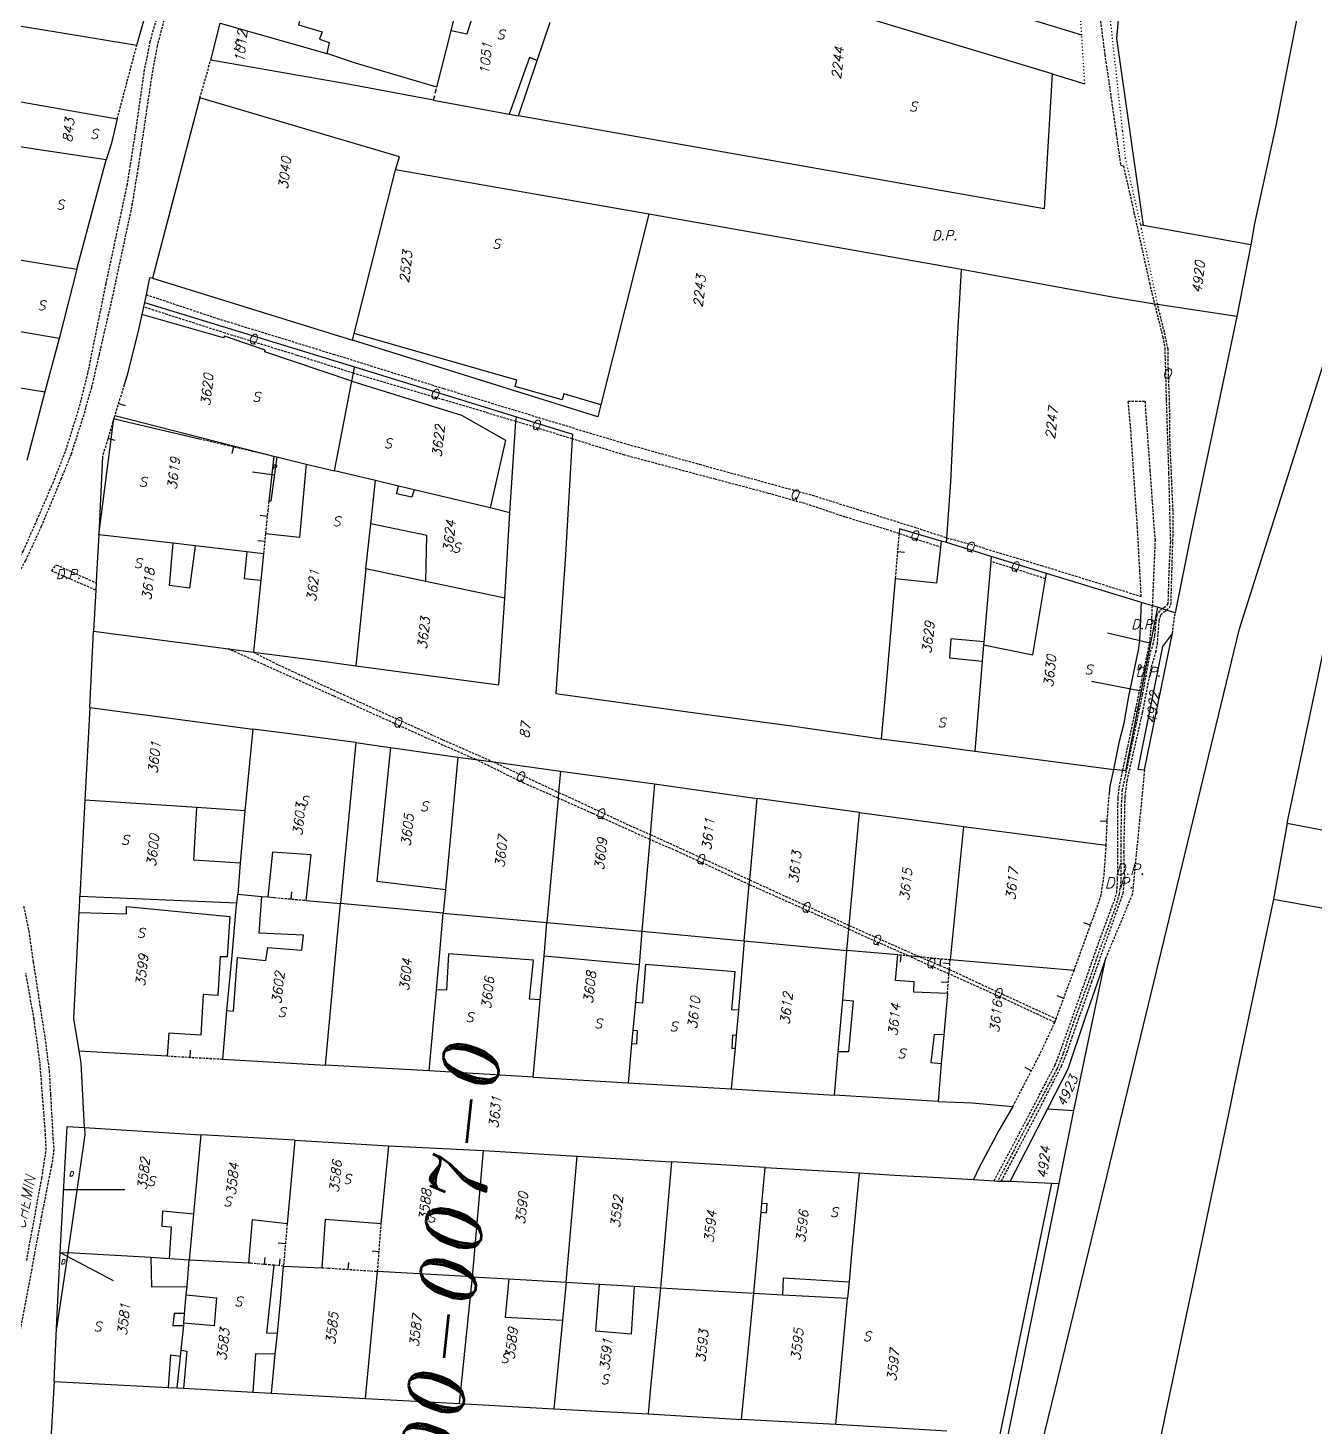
# Model space of a CAD drawing. Extents: x -334462 to -332769, y -29481 to -26664.
# Drawn here: x -333987.7 to -333851.5, y -28216.9 to -28068.9 of the extents above; entities that cross this region are included whole.
import ezdxf
from ezdxf.enums import TextEntityAlignment as Align

# ---------------------------------------------------------------- set-up
doc = ezdxf.new("R2010")
doc.units = 0
doc.header["$MEASUREMENT"] = 0
for name, pattern in [('DASHED', [0.75, 0.5, -0.25]), ('DOT', [0.25, 0, -0.25]), ('HIDDEN', [0.375, 0.25, -0.125])]:
    doc.linetypes.add(name, pattern=pattern)
for name, color, linetype in [('17', 7, 'CONTINUOUS'), ('18', 7, 'CONTINUOUS'), ('DP$DIVIDING$LINE', 7, 'CONTINUOUS'), ('EASEMENT$BOUNDA$', 7, 'CONTINUOUS'), ('ENC$$ST$$A$$TEXT', 7, 'CONTINUOUS'), ('MAP$SHEET$BOUND$', 7, 'CONTINUOUS'), ('PARCEL$BOUNDARY', 7, 'CONTINUOUS'), ('PARCEL$NUMBER', 7, 'CONTINUOUS'), ('STREET$TEXT', 7, 'CONTINUOUS'), ('STRUC$$FOOTPRINT', 7, 'CONTINUOUS')]:
    doc.layers.add(name, color=color, linetype=linetype)
doc.styles.add('ITALICT', font='ITALICT', dxfattribs={"height": 0.2})

msp = doc.modelspace()

# ---------------------------------------------------------------- linework, layer by layer
at = {"layer": '17', "color": 1, "linetype": 'Continuous'}
for p, q in [((-333965.98, -28113.17), (-333966.15, -28113.9)), ((-333959.88, -28161.04), (-333959.81, -28160.29)), ((-333970.55, -28177.79), (-333970.51, -28177.04)), ((-333960.48, -28197.53), (-333961.23, -28197.47)), ((-333962.68, -28199.71), (-333962.62, -28198.97)), ((-333961.09, -28199.84), (-333961.03, -28199.1))]:
    msp.add_line(p, q, dxfattribs=at)
at = {"layer": '17', "color": 2, "linetype": 'Continuous'}
msp.add_line((-333895.69, -28124.26), (-333894.95, -28124.32), dxfattribs=at)
at = {"layer": '17', "color": 5, "linetype": 'Continuous'}
msp.add_line((-333953.83, -28200.23), (-333953.78, -28199.49), dxfattribs=at)
at = {"layer": '18', "color": 3, "linetype": 'Continuous'}
for p, q in [((-333978.15, -28108.61), (-333977.43, -28108.83)), ((-333979.26, -28112.28), (-333978.54, -28112.5))]:
    msp.add_line(p, q, dxfattribs=at)
at = {"layer": '18', "color": 1, "linetype": 'Continuous'}
for p, q in [((-333962.4, -28120.55), (-333963.14, -28120.47)), ((-333962.66, -28123.21), (-333963.4, -28123.14)), ((-333895.33, -28166.98), (-333895.4, -28167.73)), ((-333891.15, -28167.39), (-333891.22, -28168.13)), ((-333890.15, -28167.89), (-333890.9, -28167.83)), ((-333890.33, -28169.88), (-333891.07, -28169.82)), ((-333950.56, -28198.38), (-333951.31, -28198.32))]:
    msp.add_line(p, q, dxfattribs=at)
at = {"layer": '18', "color": 2, "linetype": 'Continuous'}
for p, q in [((-333873.5, -28152.84), (-333874.25, -28152.8)), ((-333875.28, -28163.82), (-333875.99, -28163.57)), ((-333878.11, -28171.56), (-333878.81, -28171.3)), ((-333881.53, -28179.23), (-333882.2, -28178.88))]:
    msp.add_line(p, q, dxfattribs=at)
at = {"layer": 'DP$DIVIDING$LINE', "color": 30, "linetype": 'HIDDEN'}
for p, q in [((-333978.27, -28078.47), (-333976.2, -28070.67)), ((-333969.54, -28076.26), (-333968.38, -28072.26)), ((-333866.61, -28132.92), (-333866.31, -28130.76))]:
    msp.add_line(p, q, dxfattribs=at)
at = {"layer": 'DP$DIVIDING$LINE', "color": 2, "linetype": 'HIDDEN'}
for points in [[(-333948.4, -27976.37), (-333950.98, -27985.17), (-333953.35, -27994.44), (-333956.15, -28005.3), (-333959.31, -28016.59), (-333962.26, -28026.96), (-333964.67, -28035.01), (-333967.18, -28042.51), (-333969.17, -28049.78), (-333971.83, -28059.69), (-333974.81, -28070.3), (-333975.41, -28073.28), (-333976.28, -28079.36), (-333977.24, -28085.43), (-333979.49, -28095.94), (-333981.41, -28105.38), (-333982.33, -28109.07), (-333983.79, -28113.72), (-333985.07, -28116.95), (-333986.77, -28120.89), (-333988.22, -28124.19), (-333989, -28125.27)], [(-333877.56, -28024.79), (-333875.63, -28026.26), (-333876.09, -28027.14), (-333876.47, -28027.98), (-333876.56, -28029.45), (-333876.75, -28036.92), (-333876.73, -28042.77), (-333876.55, -28050.96), (-333876.51, -28052.66), (-333876.35, -28054.13), (-333876.12, -28055.46), (-333875.8, -28056.96), (-333875.33, -28060.23), (-333874.64, -28064.78), (-333873.76, -28071.68), (-333873.11, -28076.14), (-333872.54, -28080.09), (-333872.09, -28083.39), (-333871.79, -28083.46), (-333870.67, -28088.39), (-333869.03, -28095.85), (-333868.49, -28098.08)], [(-333989.01, -28127.07), (-333987.95, -28125.19), (-333986.29, -28121.6), (-333984.2, -28116.6), (-333983.13, -28113.94), (-333981.86, -28109.99), (-333980.97, -28106.91), (-333980.17, -28103.43), (-333978.82, -28097.57), (-333976.69, -28087.66), (-333975.81, -28082.2), (-333975.1, -28077.3), (-333974.6, -28073.96), (-333974.03, -28070.8), (-333973.08, -28067.14)], [(-333980.55, -28128.34), (-333985.19, -28126.35), (-333984.73, -28125.67), (-333980.51, -28127.59)], [(-333871.86, -28147.45), (-333870.7, -28141.98), (-333869.01, -28133.95), (-333868.79, -28131.74), (-333868.72, -28130.01)], [(-333867.65, -28130.34), (-333867.95, -28130.55), (-333868.27, -28131), (-333868.51, -28133.15), (-333868.64, -28133.98), (-333869, -28135.09), (-333869.79, -28139.39), (-333871.56, -28147.83), (-333871.93, -28149.46), (-333872.02, -28151.04), (-333872.07, -28155.34), (-333872.05, -28159.16), (-333872.25, -28160.52), (-333872.67, -28162.01), (-333874.55, -28167.08), (-333875.32, -28169.36), (-333877.15, -28174.31), (-333878.17, -28177.43), (-333878.85, -28179.06), (-333881.95, -28184.87), (-333885.07, -28190.88)], [(-333884.71, -28190.9), (-333880.82, -28183.54), (-333878.34, -28178.7), (-333877.73, -28177.21), (-333877.21, -28175.65), (-333875.13, -28169.79), (-333871.82, -28160.44), (-333871.64, -28158.91), (-333871.73, -28156.12), (-333871.61, -28150.22), (-333871.39, -28148.52), (-333869.76, -28141.31), (-333868.82, -28136.47), (-333868.35, -28134.91), (-333868.19, -28134.05), (-333868, -28131.56), (-333867.84, -28130.97), (-333867.48, -28130.65), (-333867.24, -28130.47)], [(-333885.47, -28190.85), (-333882.78, -28185.79), (-333879, -28178.58), (-333878.35, -28176.84), (-333876.45, -28171.5), (-333874.21, -28165.1), (-333872.74, -28161.18), (-333872.49, -28160.32), (-333872.4, -28158.9), (-333872.36, -28150.35), (-333872.23, -28149.22), (-333871.86, -28147.45)], [(-333988.18, -28161.8), (-333987.64, -28164.42), (-333987.32, -28166.68), (-333987.17, -28167.69), (-333986.45, -28172.4), (-333985.93, -28175.74), (-333985.48, -28179.23), (-333985.34, -28181.71), (-333985.08, -28186.36), (-333984.97, -28187.53), (-333985.24, -28189.28), (-333986.3, -28194.6), (-333987.32, -28200.13), (-333988.77, -28207.79)], [(-333987.86, -28199.28), (-333986.26, -28190.57), (-333985.79, -28187.58), (-333985.89, -28185.6), (-333986.28, -28180.62), (-333986.44, -28178.42), (-333987.08, -28173.75), (-333987.94, -28168.88)]]:
    msp.add_lwpolyline(points, dxfattribs=at)
at = {"layer": 'DP$DIVIDING$LINE', "color": 30, "linetype": 'HIDDEN'}
msp.add_lwpolyline([(-333869.56, -28147.38), (-333870.85, -28160.55), (-333873.65, -28167.27)], dxfattribs=at)
at = {"layer": 'EASEMENT$BOUNDA$', "color": 3, "linetype": 'HIDDEN'}
for p, q in [((-333930.12, -28112.35), (-333936.08, -28110.5)), ((-333895.53, -28122.35), (-333891.15, -28123.79)), ((-333880.02, -28127.15), (-333885.81, -28125.31)), ((-333938.47, -28146.53), (-333931.56, -28149.75)), ((-333921.87, -28154.21), (-333911.33, -28159.02)), ((-333900.84, -28164.23), (-333911.38, -28159.52)), ((-333911.33, -28159.02), (-333900.81, -28163.84)), ((-333900.81, -28163.84), (-333893.28, -28167.18)), ((-333893.28, -28167.18), (-333890.21, -28168.49))]:
    msp.add_line(p, q, dxfattribs=at)
for points in [[(-333975.23, -28097.08), (-333967.7, -28099.6), (-333955.43, -28103.37), (-333943.73, -28107.02), (-333936.22, -28109.31), (-333925.03, -28112.7), (-333916.66, -28115.04), (-333904.72, -28118.31), (-333893.68, -28121.76), (-333890.49, -28122.81)], [(-333953.27, -28105.4), (-333959.25, -28103.51), (-333966.86, -28101.15), (-333975.5, -28098.38)], [(-333868.49, -28098.08), (-333867.63, -28101.56), (-333867.41, -28102.73), (-333867.26, -28108.23), (-333867.01, -28115.98), (-333866.82, -28123.24), (-333866.98, -28126.23), (-333867.08, -28129.78), (-333867.43, -28130.19), (-333867.65, -28130.34)], [(-333867.24, -28130.47), (-333866.91, -28130.2), (-333866.76, -28129.91), (-333866.54, -28122.65), (-333866.54, -28119.91), (-333866.86, -28112.49), (-333866.9, -28108.67), (-333867.07, -28103.81), (-333867.07, -28102.85), (-333867.45, -28101.06), (-333868.19, -28098.13)], [(-333936.08, -28110.5), (-333943.74, -28108.22), (-333953.27, -28105.4)], [(-333890.49, -28122.81), (-333887.45, -28123.64), (-333880.5, -28125.74), (-333869.9, -28129.02), (-333870.3, -28121.78), (-333871.04, -28110.89), (-333871.3, -28108.35), (-333869.52, -28108.37), (-333868.98, -28115.72), (-333868.59, -28121.33), (-333868.44, -28123), (-333868.66, -28128.32), (-333868.72, -28130.01)], [(-333895.53, -28122.35), (-333901.23, -28120.62), (-333905.15, -28119.3), (-333909.35, -28118.11), (-333914.98, -28116.62), (-333924.56, -28114.07), (-333930.12, -28112.35)], [(-333940.32, -28146.28), (-333945.53, -28144), (-333955.37, -28139.56), (-333966.49, -28134.58)], [(-333963.87, -28134.92), (-333961.23, -28136.26), (-333954.37, -28139.4), (-333943.84, -28144.18), (-333938.47, -28146.53)], [(-333931.62, -28150.36), (-333935.16, -28148.82), (-333940.32, -28146.28)], [(-333921.91, -28154.75), (-333927.97, -28151.99), (-333931.62, -28150.36)], [(-333931.56, -28149.75), (-333924.05, -28153.25), (-333921.87, -28154.21)], [(-333911.38, -28159.52), (-333919.01, -28155.99), (-333921.91, -28154.75)], [(-333894.52, -28167.06), (-333898.94, -28165.11), (-333900.84, -28164.23)], [(-333890.25, -28168.96), (-333892.66, -28167.92), (-333894.52, -28167.06)], [(-333890.21, -28168.49), (-333884.53, -28171.13), (-333878.91, -28173.71)], [(-333879.06, -28174.1), (-333884.37, -28171.61), (-333890.25, -28168.96)]]:
    msp.add_lwpolyline(points, dxfattribs=at)
at = {"layer": 'ENC$$ST$$A$$TEXT', "color": 1, "linetype": 'Continuous'}
for p, q in [((-333961.66, -28116.19), (-333963.96, -28115.88)), ((-333869.01, -28133.95), (-333873.48, -28132.92)), ((-333869.91, -28139.04), (-333875.18, -28138.01)), ((-333983.93, -28191.78), (-333977.48, -28191.78)), ((-333984.3, -28198.43), (-333978.71, -28201.4))]:
    msp.add_line(p, q, dxfattribs=at)
at = {"layer": 'MAP$SHEET$BOUND$', "color": 6, "linetype": 'Continuous'}
msp.add_lwpolyline([(-333887.8, -28238.18), (-333883.42, -28231.02), (-333879.01, -28212.99), (-333859.5, -28132.45), (-333841.33, -28075.16)], dxfattribs=at)
at = {"layer": 'PARCEL$BOUNDARY', "color": 7, "linetype": 'Continuous'}
for p, q in [((-333976.2, -28070.67), (-333972.91, -28059.04)), ((-333879.34, -28073.71), (-333929.29, -28058.66)), ((-333876.2, -28069.61), (-333889.98, -28065.4)), ((-333942.94, -28069.18), (-333942.47, -28067.29)), ((-333968.38, -28072.26), (-333967.4, -28068.37)), ((-333967.4, -28068.37), (-333956.11, -28071.58)), ((-333944.46, -28075.13), (-333942.94, -28069.18)), ((-333933.84, -28072.32), (-333932.46, -28068.25)), ((-333935.81, -28078.15), (-333933.84, -28072.32)), ((-333879.34, -28073.71), (-333875.88, -28074.77)), ((-333944.8, -28076.49), (-333936.79, -28077.97)), ((-333936.79, -28077.97), (-333935.81, -28078.15)), ((-333982.54, -28094.39), (-333979.45, -28082.83)), ((-333953.2, -28101.19), (-333948.84, -28083.89)), ((-333922, -28088.56), (-333948.84, -28083.89)), ((-333922, -28088.56), (-333927.08, -28108.74)), ((-333888.94, -28094.44), (-333922, -28088.56)), ((-333869.65, -28089.75), (-333870, -28089.68)), ((-333858.29, -28091.81), (-333869.65, -28089.75)), ((-333858.29, -28091.81), (-333859.77, -28099.41)), ((-333982.54, -28094.39), (-333984.43, -28101.73)), ((-333974.54, -28095.34), (-333953.38, -28101.9)), ((-333975.23, -28097.08), (-333975.4, -28097.91)), ((-333975.5, -28098.38), (-333975.68, -28099.18)), ((-333975.4, -28097.91), (-333975.5, -28098.38)), ((-333975.4, -28097.91), (-333953.16, -28104.72)), ((-333868.19, -28098.13), (-333868.49, -28098.08)), ((-333859.77, -28099.41), (-333868.19, -28098.13)), ((-333984.43, -28101.73), (-333988.92, -28100.95)), ((-333953.38, -28101.9), (-333953.2, -28101.19)), ((-333953.27, -28105.4), (-333953.16, -28104.72)), ((-333953.16, -28104.72), (-333936.02, -28110.03)), ((-333955.27, -28115.73), (-333953.44, -28106.23)), ((-333953.44, -28106.23), (-333953.27, -28105.4)), ((-333990.72, -28106.59), (-333985.95, -28107.38)), ((-333985.95, -28107.38), (-333987.83, -28114.65)), ((-333978.53, -28109.87), (-333978.63, -28110.2)), ((-333936.74, -28120.17), (-333936.08, -28110.5)), ((-333936.08, -28110.5), (-333936.02, -28110.03)), ((-333979.84, -28114.2), (-333980.23, -28122.5)), ((-333961.71, -28114.17), (-333962.23, -28118.94)), ((-333961.71, -28114.17), (-333961.4, -28114.25)), ((-333961.4, -28114.25), (-333958.27, -28115.01)), ((-333958.27, -28115.01), (-333955.27, -28115.73)), ((-333950.96, -28116.76), (-333955.27, -28115.73)), ((-333951.45, -28121.34), (-333950.96, -28116.76)), ((-333948.5, -28117.34), (-333950.96, -28116.76)), ((-333946.85, -28117.74), (-333948.5, -28117.34)), ((-333938.8, -28119.66), (-333946.85, -28117.74)), ((-333936.74, -28120.17), (-333938.8, -28119.66)), ((-333937.27, -28129.21), (-333936.74, -28120.17)), ((-333972.34, -28123.4), (-333980.23, -28122.5)), ((-333951.95, -28126.11), (-333951.45, -28121.34)), ((-333970.03, -28123.67), (-333972.34, -28123.4)), ((-333964.57, -28124.29), (-333970.03, -28123.67)), ((-333890.53, -28123.32), (-333891.08, -28123.16)), ((-333890.53, -28123.32), (-333890.49, -28122.81)), ((-333885.77, -28124.79), (-333890.53, -28123.32)), ((-333962.78, -28124.5), (-333964.57, -28124.29)), ((-333962.78, -28124.5), (-333963.08, -28127.29)), ((-333885.77, -28124.79), (-333885.81, -28125.31)), ((-333879.93, -28126.59), (-333885.77, -28124.79)), ((-333951.95, -28126.11), (-333953.01, -28136.38)), ((-333945.63, -28127.44), (-333951.95, -28126.11)), ((-333869.87, -28129.65), (-333879.93, -28126.59)), ((-333980.55, -28128.34), (-333980.79, -28132.69)), ((-333980.51, -28127.59), (-333980.55, -28128.34)), ((-333963.08, -28127.29), (-333963.87, -28134.92)), ((-333937.27, -28129.21), (-333945.63, -28127.44)), ((-333868.72, -28130.01), (-333869.87, -28129.65)), ((-333868.19, -28130.17), (-333868.72, -28130.01)), ((-333867.65, -28130.34), (-333868.19, -28130.17)), ((-333867.24, -28130.47), (-333867.65, -28130.34)), ((-333866.31, -28130.76), (-333867.24, -28130.47)), ((-333981.18, -28140.79), (-333980.79, -28132.69)), ((-333980.79, -28132.69), (-333966.49, -28134.58)), ((-333869.56, -28147.38), (-333866.61, -28132.92)), ((-333966.49, -28134.58), (-333963.87, -28134.92)), ((-333886.58, -28134.14), (-333886.73, -28135.87)), ((-333886.55, -28133.81), (-333886.58, -28134.14)), ((-333886.73, -28135.87), (-333887.53, -28145.38)), ((-333981.18, -28140.79), (-333981.71, -28150.57)), ((-333981.18, -28140.79), (-333963.92, -28143.05)), ((-333963.92, -28143.05), (-333964.76, -28151.69)), ((-333949.36, -28144.99), (-333942.22, -28146.02)), ((-333942.22, -28146.02), (-333943.54, -28160.04)), ((-333942.22, -28146.02), (-333940.32, -28146.28)), ((-333940.32, -28146.28), (-333938.47, -28146.53)), ((-333887.53, -28145.38), (-333872.81, -28147.35)), ((-333938.47, -28146.53), (-333931.36, -28147.51)), ((-333931.36, -28147.51), (-333931.56, -28149.75)), ((-333931.36, -28147.51), (-333921.4, -28148.85)), ((-333921.4, -28148.85), (-333921.87, -28154.21)), ((-333921.4, -28148.85), (-333910.56, -28150.4)), ((-333981.71, -28150.57), (-333982.22, -28160.74)), ((-333969.85, -28151.35), (-333981.71, -28150.57)), ((-333931.62, -28150.36), (-333932.8, -28163.54)), ((-333931.56, -28149.75), (-333931.62, -28150.36)), ((-333911.33, -28159.02), (-333910.56, -28150.4)), ((-333899.72, -28151.88), (-333910.56, -28150.4)), ((-333964.76, -28151.69), (-333969.85, -28151.35)), ((-333964.76, -28151.69), (-333965.26, -28157.23)), ((-333900.81, -28163.84), (-333899.72, -28151.88)), ((-333899.72, -28151.88), (-333888.73, -28153.35)), ((-333888.73, -28153.35), (-333890.12, -28167.49)), ((-333888.73, -28153.35), (-333873.61, -28155.34)), ((-333854.47, -28153), (-333855.91, -28161.05)), ((-333921.91, -28154.75), (-333922.76, -28164.45)), ((-333921.87, -28154.21), (-333921.91, -28154.75)), ((-333965.26, -28157.23), (-333965.51, -28160.53)), ((-333911.91, -28165.47), (-333911.38, -28159.52)), ((-333911.38, -28159.52), (-333911.33, -28159.02)), ((-333982.22, -28160.74), (-333965.63, -28161.44)), ((-333965.63, -28161.44), (-333965.51, -28160.53)), ((-333965.51, -28160.53), (-333962.99, -28160.76)), ((-333962.99, -28160.76), (-333962.35, -28160.82)), ((-333962.35, -28160.82), (-333961.67, -28160.88)), ((-333958.27, -28161.18), (-333954.66, -28161.51)), ((-333943.54, -28160.04), (-333943.78, -28162.52)), ((-333855.91, -28161.05), (-333839.17, -28164.08)), ((-333943.78, -28162.52), (-333954.66, -28161.51)), ((-333943.78, -28162.52), (-333932.8, -28163.54)), ((-333933.1, -28167.09), (-333932.8, -28163.54)), ((-333932.8, -28163.54), (-333922.76, -28164.45)), ((-333900.84, -28164.23), (-333900.81, -28163.84)), ((-333922.76, -28164.45), (-333923.05, -28168.02)), ((-333922.76, -28164.45), (-333911.91, -28165.47)), ((-333911.91, -28165.47), (-333912.52, -28172.81)), ((-333911.91, -28165.47), (-333901.05, -28166.49)), ((-333901.05, -28166.49), (-333900.84, -28164.23)), ((-333933.51, -28171.71), (-333933.1, -28167.09)), ((-333901.5, -28171.71), (-333901.05, -28166.49)), ((-333895.67, -28166.95), (-333901.05, -28166.49)), ((-333893.28, -28167.18), (-333894.52, -28167.06)), ((-333877.01, -28168.59), (-333890.12, -28167.49)), ((-333877.02, -28183.43), (-333873.65, -28167.27)), ((-333945.27, -28179.21), (-333944.5, -28170.64)), ((-333890.42, -28171.03), (-333890.8, -28175.42)), ((-333923.44, -28171.99), (-333923.71, -28174.9)), ((-333912.52, -28172.81), (-333912.77, -28175.47)), ((-333901.98, -28177.21), (-333901.5, -28171.71)), ((-333923.71, -28174.9), (-333923.84, -28176.37)), ((-333912.77, -28175.47), (-333912.89, -28176.79)), ((-333890.8, -28175.42), (-333891.06, -28178.44)), ((-333982.32, -28177.12), (-333972.99, -28177.65)), ((-333923.84, -28176.37), (-333924.22, -28180.5)), ((-333912.89, -28176.79), (-333913.3, -28181.14)), ((-333902.38, -28181.81), (-333901.98, -28177.21)), ((-333967.1, -28177.98), (-333956.23, -28178.61)), ((-333945.27, -28179.21), (-333956.23, -28178.61)), ((-333891.06, -28178.44), (-333891.41, -28182.46)), ((-333934.24, -28179.88), (-333945.27, -28179.21)), ((-333934.24, -28179.88), (-333924.22, -28180.5)), ((-333924.22, -28180.5), (-333913.3, -28181.14)), ((-333913.3, -28181.14), (-333902.38, -28181.81)), ((-333891.41, -28182.46), (-333902.38, -28181.81)), ((-333879.84, -28183.23), (-333883.79, -28190.9)), ((-333879.84, -28183.23), (-333877.02, -28183.43)), ((-333878.59, -28191.15), (-333877.02, -28183.43)), ((-333981.75, -28185.23), (-333969.44, -28185.98)), ((-333969.44, -28185.98), (-333970.21, -28194.34)), ((-333959.48, -28186.57), (-333969.44, -28185.98)), ((-333959.48, -28186.57), (-333960.29, -28195.41)), ((-333959.48, -28186.57), (-333949.52, -28187.14)), ((-333950.33, -28195.4), (-333949.52, -28187.14)), ((-333949.52, -28187.14), (-333939.53, -28187.65)), ((-333940.69, -28201.03), (-333939.53, -28187.65)), ((-333939.53, -28187.65), (-333929.59, -28188.25)), ((-333930.76, -28201.57), (-333929.59, -28188.25)), ((-333929.59, -28188.25), (-333919.62, -28188.85)), ((-333919.62, -28188.85), (-333920.78, -28202.18)), ((-333909.7, -28189.44), (-333919.62, -28188.85)), ((-333910.04, -28193.27), (-333909.7, -28189.44)), ((-333909.7, -28189.44), (-333899.76, -28190.01)), ((-333887.67, -28190.72), (-333885.47, -28190.85)), ((-333885.47, -28190.85), (-333885.07, -28190.88)), ((-333885.07, -28190.88), (-333884.71, -28190.9)), ((-333884.71, -28190.9), (-333883.79, -28190.9)), ((-333883.97, -28217.76), (-333878.59, -28191.15)), ((-333883.79, -28190.9), (-333879.41, -28191.1)), ((-333879.41, -28191.1), (-333878.59, -28191.15)), ((-333910.12, -28194.19), (-333910.04, -28193.27)), ((-333970.21, -28194.34), (-333970.66, -28199.26)), ((-333910.9, -28202.76), (-333910.12, -28194.19)), ((-333983.52, -28198.49), (-333984.69, -28206.44)), ((-333974.71, -28198.99), (-333983.52, -28198.49)), ((-333972.75, -28199.11), (-333974.71, -28198.99)), ((-333970.66, -28199.26), (-333972.75, -28199.11)), ((-333970.89, -28202.03), (-333970.66, -28199.26)), ((-333964.39, -28199.58), (-333970.66, -28199.26)), ((-333960.69, -28199.88), (-333956.62, -28200.06)), ((-333952.01, -28213.91), (-333950.72, -28200.44)), ((-333940.69, -28201.03), (-333950.72, -28200.44)), ((-333942.06, -28214.44), (-333940.69, -28201.03)), ((-333940.69, -28201.03), (-333936.83, -28201.23)), ((-333970.97, -28202.92), (-333970.89, -28202.03)), ((-333936.83, -28201.23), (-333930.76, -28201.57)), ((-333930.76, -28201.57), (-333931.16, -28205.6)), ((-333930.76, -28201.57), (-333927.24, -28201.78)), ((-333927.24, -28201.78), (-333923.57, -28202.01)), ((-333923.57, -28202.01), (-333920.78, -28202.18)), ((-333920.78, -28202.18), (-333910.9, -28202.76)), ((-333900.82, -28201.55), (-333900.98, -28203.27)), ((-333971.14, -28204.9), (-333970.97, -28202.92)), ((-333912.21, -28216.12), (-333910.9, -28202.76)), ((-333910.9, -28202.76), (-333907.85, -28202.91)), ((-333907.85, -28202.91), (-333900.98, -28203.27)), ((-333902.22, -28216.65), (-333900.98, -28203.27)), ((-333971.22, -28205.92), (-333971.14, -28204.9)), ((-333931.16, -28205.6), (-333932.08, -28214.98)), ((-333984.96, -28212.08), (-333984.69, -28206.44)), ((-333971.52, -28208.79), (-333971.24, -28206.16)), ((-333961.55, -28209.22), (-333961.33, -28207)), ((-333971.92, -28212.77), (-333971.58, -28209.44)), ((-333971.58, -28209.44), (-333971.52, -28208.79)), ((-333961.96, -28213.33), (-333961.55, -28209.22)), ((-333984.96, -28212.08), (-333985.42, -28219.99)), ((-333984.96, -28212.08), (-333972.88, -28212.72)), ((-333972.88, -28212.72), (-333971.92, -28212.77)), ((-333971.92, -28212.77), (-333971.26, -28212.81)), ((-333971.26, -28212.81), (-333963.94, -28213.22)), ((-333963.94, -28213.22), (-333961.96, -28213.33)), ((-333961.96, -28213.33), (-333952.01, -28213.91)), ((-333952.01, -28213.91), (-333942.06, -28214.44)), ((-333942.06, -28214.44), (-333932.08, -28214.98)), ((-333932.08, -28214.98), (-333922.09, -28215.53)), ((-333922.09, -28215.53), (-333912.21, -28216.12)), ((-333902.22, -28216.65), (-333912.21, -28216.12)), ((-333890.48, -28217.36), (-333902.22, -28216.65))]:
    msp.add_line(p, q, dxfattribs=at)
at = {"layer": 'PARCEL$BOUNDARY', "color": 2, "linetype": 'DOT'}
msp.add_line((-333875.88, -28074.77), (-333876.2, -28069.61), dxfattribs=at)
at = {"layer": 'PARCEL$BOUNDARY', "color": 7, "linetype": 'DASHED'}
msp.add_line((-333944.8, -28076.49), (-333944.46, -28075.13), dxfattribs=at)
at = {"layer": 'PARCEL$BOUNDARY', "color": 2, "linetype": 'HIDDEN'}
for p, q in [((-333977.55, -28106.63), (-333978.53, -28109.87)), ((-333978.63, -28110.2), (-333979.84, -28114.2)), ((-333969.57, -28112.33), (-333961.71, -28114.17)), ((-333962.58, -28122.38), (-333962.78, -28124.5)), ((-333895.53, -28122.35), (-333895.95, -28127.15)), ((-333961.67, -28160.88), (-333958.27, -28161.18)), ((-333894.52, -28167.06), (-333895.67, -28166.95)), ((-333890.12, -28167.49), (-333893.28, -28167.18)), ((-333890.21, -28168.49), (-333890.12, -28167.49)), ((-333878.91, -28173.71), (-333877.01, -28168.59)), ((-333890.42, -28171.03), (-333890.25, -28168.96)), ((-333972.99, -28177.65), (-333967.1, -28177.98)), ((-333960.29, -28195.41), (-333960.69, -28199.88)), ((-333960.69, -28199.88), (-333961.68, -28199.79))]:
    msp.add_line(p, q, dxfattribs=at)
at = {"layer": 'PARCEL$BOUNDARY', "color": 2, "linetype": 'DOT'}
for points in [[(-333876.2, -28069.61), (-333877.07, -28057.15), (-333877.28, -28053.58), (-333877.3, -28051.31)], [(-333874.64, -28050.69), (-333874.25, -28056.96), (-333873.14, -28068.51), (-333871.9, -28079.8), (-333871.61, -28082.62), (-333870, -28089.68)], [(-333870, -28089.68), (-333869.91, -28090.09), (-333868.19, -28098.13)]]:
    msp.add_lwpolyline(points, dxfattribs=at)
at = {"layer": 'PARCEL$BOUNDARY', "color": 7, "linetype": 'Continuous'}
for points in [[(-333850.72, -28053.91), (-333853.27, -28066.96), (-333855.66, -28079.23), (-333857.9, -28089.56), (-333858.29, -28091.81)], [(-333993.9, -28067.79), (-333984.53, -28069.31), (-333976.2, -28070.67)], [(-333944.8, -28076.49), (-333953.84, -28074.81), (-333968.38, -28072.26)], [(-333944.46, -28075.13), (-333953.05, -28072.58), (-333956.11, -28071.58)], [(-333879.34, -28073.71), (-333880.16, -28087.99), (-333935.81, -28078.15)], [(-333995.07, -28075.56), (-333992.75, -28075.96), (-333991.29, -28076.19), (-333978.27, -28078.47)], [(-333969.54, -28076.26), (-333970.55, -28080.15), (-333974.54, -28095.34)], [(-333948.84, -28083.89), (-333948.42, -28082.49), (-333969.54, -28076.26)], [(-333978.27, -28078.47), (-333978.88, -28081.04), (-333979.45, -28082.83)], [(-333979.45, -28082.83), (-333987, -28081.68), (-333990.14, -28081.2)], [(-333997.2, -28092.02), (-333990.13, -28093.15), (-333982.54, -28094.39)], [(-333890.49, -28122.81), (-333890.05, -28116.94), (-333889.34, -28101.75), (-333888.94, -28094.44)], [(-333868.49, -28098.08), (-333872.99, -28097.34), (-333888.94, -28094.44)], [(-333974.54, -28095.34), (-333974.86, -28095.29), (-333975.23, -28097.08)], [(-333975.68, -28099.18), (-333976.1, -28101.09), (-333977.26, -28105.7), (-333977.55, -28106.63)], [(-333859.77, -28099.41), (-333864.64, -28122.51), (-333866.31, -28130.76)], [(-333984.43, -28101.73), (-333985.2, -28104.6), (-333985.95, -28107.38)], [(-333927.08, -28108.74), (-333927.42, -28110.01), (-333953.38, -28101.9)], [(-333978.63, -28110.2), (-333978.27, -28110.28), (-333969.57, -28112.33)], [(-333936.02, -28110.03), (-333930.09, -28111.84), (-333930.12, -28112.35)], [(-333930.12, -28112.35), (-333930.85, -28124.6), (-333931.87, -28139.29), (-333917.1, -28141.33), (-333907.17, -28142.68), (-333897.43, -28144.08)], [(-333854.47, -28153), (-333851.22, -28137.67), (-333847, -28117.26)], [(-333980.23, -28122.5), (-333980.46, -28126.7), (-333980.51, -28127.59)], [(-333891.08, -28123.16), (-333895.48, -28121.85), (-333895.53, -28122.35)], [(-333885.81, -28125.31), (-333886.52, -28133.46), (-333886.55, -28133.81)], [(-333895.95, -28127.15), (-333897.02, -28139.46), (-333897.43, -28144.08)], [(-333953.01, -28136.38), (-333937.88, -28138.39), (-333937.27, -28129.21)], [(-333872.81, -28147.35), (-333872.19, -28144.33), (-333871.72, -28142.42), (-333871.2, -28139.59), (-333870.17, -28134.52), (-333870.06, -28133.64), (-333869.96, -28131.47), (-333869.9, -28130.32), (-333869.87, -28129.65)], [(-333866.61, -28132.92), (-333867.65, -28134.33), (-333870.27, -28147.31), (-333869.56, -28147.38)], [(-333963.87, -28134.92), (-333957.79, -28135.7), (-333953.01, -28136.38)], [(-333953.01, -28144.46), (-333956.27, -28144.04), (-333960.28, -28143.52), (-333963.92, -28143.05)], [(-333953.01, -28144.46), (-333954.41, -28158.87), (-333954.66, -28161.51)], [(-333953.01, -28144.46), (-333949.87, -28144.92), (-333949.36, -28144.99)], [(-333897.43, -28144.08), (-333893.5, -28144.59), (-333887.53, -28145.38)], [(-333873.27, -28149.89), (-333873.19, -28149.09), (-333872.81, -28147.35)], [(-333854.47, -28153), (-333840.84, -28155.63), (-333840.09, -28155.77)], [(-333982.3, -28162.45), (-333982.24, -28161.21), (-333982.22, -28160.74)], [(-333855.91, -28161.05), (-333860.02, -28180.62), (-333860.5, -28182.91), (-333864.49, -28201.92), (-333865.16, -28205.08), (-333867.44, -28215.97), (-333867.77, -28217.52), (-333871.14, -28233.6), (-333872.88, -28241.86)], [(-333982.32, -28177.12), (-333982.88, -28173.68), (-333982.3, -28162.45)], [(-333966.66, -28172.85), (-333966.13, -28167), (-333965.69, -28162.05), (-333965.63, -28161.44)], [(-333956.23, -28178.61), (-333955, -28165.22), (-333954.66, -28161.51)], [(-333944.5, -28170.64), (-333944.15, -28166.69), (-333943.78, -28162.52)], [(-333923.05, -28168.02), (-333923.28, -28170.23), (-333923.44, -28171.99)], [(-333890.25, -28168.96), (-333890.24, -28168.85), (-333890.21, -28168.49)], [(-333873.65, -28167.27), (-333873.98, -28168.21), (-333875.92, -28173.78), (-333877.68, -28179.05), (-333879.04, -28181.72), (-333879.84, -28183.23)], [(-333967.1, -28177.98), (-333966.89, -28175.48), (-333966.66, -28172.85)], [(-333934.24, -28179.88), (-333933.58, -28172.55), (-333933.51, -28171.71)], [(-333879.06, -28174.1), (-333879.04, -28174.07), (-333878.91, -28173.71)], [(-333981.75, -28185.23), (-333982.08, -28178.36), (-333982.32, -28177.12)], [(-333891.41, -28182.46), (-333887.78, -28182.62), (-333883.5, -28183)], [(-333883.5, -28183), (-333884.96, -28185.55), (-333887.06, -28189.44), (-333887.67, -28190.72)], [(-333981.75, -28185.23), (-333981.7, -28185.98), (-333983.52, -28198.49)], [(-333899.76, -28190.01), (-333900.59, -28198.99), (-333900.82, -28201.55)], [(-333899.76, -28190.01), (-333896, -28190.25), (-333894.69, -28190.34), (-333892.56, -28190.45), (-333887.67, -28190.72)], [(-333961.33, -28207), (-333961, -28203.68), (-333960.69, -28199.88)], [(-333920.78, -28202.18), (-333921.18, -28206.02), (-333921.79, -28212.35), (-333922.09, -28215.53)], [(-333971.24, -28206.16), (-333971.24, -28206.09), (-333971.22, -28205.92)]]:
    msp.add_lwpolyline(points, dxfattribs=at)
at = {"layer": 'PARCEL$BOUNDARY', "color": 2, "linetype": 'HIDDEN'}
for points in [[(-333962.23, -28118.94), (-333962.33, -28119.85), (-333962.58, -28122.38)], [(-333873.61, -28155.34), (-333873.5, -28152.71), (-333873.34, -28150.47), (-333873.27, -28149.89)], [(-333877.01, -28168.59), (-333874.18, -28160.78), (-333873.83, -28158.53), (-333873.61, -28155.34)], [(-333883.5, -28183), (-333880.55, -28177.33), (-333879.06, -28174.1)], [(-333950.72, -28200.44), (-333950.35, -28195.56), (-333950.33, -28195.4)], [(-333961.68, -28199.79), (-333964.15, -28199.59), (-333964.39, -28199.58)], [(-333956.62, -28200.06), (-333955.95, -28200.09), (-333950.72, -28200.44)]]:
    msp.add_lwpolyline(points, dxfattribs=at)
at = {"layer": 'STRUC$$FOOTPRINT', "color": 1, "linetype": 'Continuous'}
for p, q in [((-333980.23, -28122.5), (-333978.63, -28110.2)), ((-333978.53, -28109.87), (-333961.71, -28114.17)), ((-333891.08, -28123.16), (-333891.15, -28123.79)), ((-333880.02, -28127.15), (-333879.93, -28126.59)), ((-333871.86, -28147.45), (-333872.81, -28147.35)), ((-333923.05, -28168.02), (-333933.1, -28167.09)), ((-333879.41, -28191.1), (-333884.86, -28217.71)), ((-333984.69, -28206.44), (-333984.3, -28198.43)), ((-333984.3, -28198.43), (-333983.52, -28198.49))]:
    msp.add_line(p, q, dxfattribs=at)
for points in [[(-333869.65, -28089.75), (-333872.48, -28069.98), (-333871.33, -28056.93), (-333869.95, -28051.39), (-333874.61, -28050.3)], [(-333966.36, -28064.44), (-333958.64, -28066.61), (-333959.09, -28068.54), (-333956.59, -28069.26), (-333956.86, -28070.06), (-333955.83, -28070.4), (-333956.11, -28071.58)], [(-333940.74, -28067.83), (-333941.29, -28069.53), (-333942.94, -28069.18)], [(-333933.84, -28072.32), (-333934.64, -28071.98), (-333936.79, -28077.97)], [(-333953.44, -28106.23), (-333962.64, -28103.14), (-333962.61, -28102.97), (-333966.94, -28101.48), (-333967.04, -28101.66), (-333975.68, -28099.18)], [(-333927.08, -28108.74), (-333931, -28107.58), (-333931.19, -28108.23), (-333936.15, -28106.79), (-333935.97, -28106.13), (-333953.2, -28101.19)], [(-333953.44, -28106.23), (-333941.83, -28109.83), (-333937.19, -28112.49), (-333938.8, -28119.66)], [(-333958.27, -28115.01), (-333958.98, -28122.8), (-333962.58, -28122.38)], [(-333961.4, -28114.25), (-333962.03, -28118.93), (-333962.23, -28118.94)], [(-333946.85, -28117.74), (-333947.11, -28118.5), (-333948.73, -28118.17), (-333948.5, -28117.34)], [(-333945.63, -28127.44), (-333945.52, -28122.56), (-333951.45, -28121.34)], [(-333970.03, -28123.67), (-333970.64, -28128.14), (-333972.73, -28127.88), (-333972.34, -28123.4)], [(-333891.15, -28123.79), (-333891.58, -28127.63), (-333895.95, -28127.15)], [(-333964.57, -28124.29), (-333964.86, -28127.11), (-333963.08, -28127.29)], [(-333886.58, -28134.14), (-333881.36, -28135.21), (-333880.02, -28127.15)], [(-333868.19, -28130.17), (-333871.56, -28147.48), (-333871.86, -28147.45)], [(-333886.55, -28133.81), (-333890.05, -28133.52), (-333890.18, -28135.52), (-333886.73, -28135.87)], [(-333949.36, -28144.99), (-333950.81, -28159.15), (-333943.54, -28160.04)], [(-333965.26, -28157.23), (-333970.17, -28156.93), (-333969.85, -28151.35)], [(-333958.27, -28161.18), (-333957.74, -28156.37), (-333961.84, -28156.08), (-333962.35, -28160.82)], [(-333966.66, -28172.85), (-333965.96, -28172.89), (-333965.56, -28167.22), (-333962.55, -28167.54), (-333962.35, -28166.18), (-333958.73, -28166.46), (-333958.57, -28164.85), (-333963.25, -28164.64), (-333962.99, -28160.76)], [(-333982.3, -28162.45), (-333977.3, -28162.62), (-333977.31, -28161.83), (-333966.37, -28162.89), (-333966.65, -28167.14), (-333967.4, -28167.14), (-333967.63, -28171.24), (-333969.17, -28171.16), (-333969.44, -28175.45), (-333972.83, -28175.22), (-333972.99, -28177.65)], [(-333933.51, -28171.71), (-333934.64, -28171.63), (-333934.23, -28167.51), (-333943.23, -28166.85), (-333943.43, -28170.7), (-333944.5, -28170.64)], [(-333890.42, -28171.03), (-333893.96, -28170.89), (-333893.95, -28169.81), (-333895.92, -28169.66), (-333895.67, -28166.95)], [(-333912.52, -28172.81), (-333913.24, -28172.76), (-333912.88, -28168.75), (-333922.36, -28167.97), (-333922.67, -28172.07), (-333923.44, -28171.99)], [(-333901.5, -28171.71), (-333900.4, -28171.83), (-333900.89, -28177.2), (-333901.98, -28177.21)], [(-333923.71, -28174.9), (-333923.25, -28174.95), (-333923.33, -28176.39), (-333923.84, -28176.37)], [(-333912.77, -28175.47), (-333913.16, -28175.43), (-333913.24, -28176.84), (-333912.89, -28176.79)], [(-333890.8, -28175.42), (-333891.82, -28175.37), (-333892.17, -28178.34), (-333891.06, -28178.44)], [(-333984.3, -28198.43), (-333983.57, -28185.12), (-333981.75, -28185.23)], [(-333910.12, -28194.19), (-333909.57, -28194.23), (-333909.5, -28193.31), (-333910.04, -28193.27)], [(-333972.75, -28199.11), (-333972.53, -28195.76), (-333973.53, -28195.7), (-333973.44, -28194.05), (-333970.21, -28194.34)], [(-333960.29, -28195.41), (-333963.99, -28195), (-333964.39, -28199.58)], [(-333950.33, -28195.4), (-333956.26, -28194.96), (-333956.62, -28200.06)], [(-333974.71, -28198.99), (-333974.66, -28202.09), (-333970.89, -28202.03)], [(-333961.33, -28207), (-333962.43, -28206.99), (-333961.68, -28199.79)], [(-333907.85, -28202.91), (-333907.75, -28201.13), (-333900.82, -28201.55)], [(-333936.83, -28201.23), (-333937.23, -28205.29), (-333931.16, -28205.6)], [(-333923.57, -28202.01), (-333923.87, -28207.08), (-333927.63, -28206.78), (-333927.24, -28201.78)], [(-333970.97, -28202.92), (-333967.78, -28203.25), (-333968.03, -28206.21), (-333971.22, -28205.92)], [(-333971.14, -28204.9), (-333972.26, -28204.91), (-333972.4, -28206.16), (-333971.24, -28206.16)], [(-333971.58, -28209.44), (-333972.65, -28209.32), (-333972.88, -28212.72)], [(-333971.52, -28208.79), (-333970.91, -28208.88), (-333971.26, -28212.81)], [(-333961.55, -28209.22), (-333963.64, -28209.16), (-333963.94, -28213.22)]]:
    msp.add_lwpolyline(points, dxfattribs=at)

# ---------------------------------------------------------------- texts
at = {"layer": 'DP$DIVIDING$LINE', "color": 2, "linetype": 'Continuous', "style": 'ITALICT'}
for height, p in [(1, (-333890.71, -28090.81)), (1.15, (-333871.09, -28157.89))]:
    msp.add_text('D.P.', height=height, dxfattribs=at).set_placement(p, align=Align.MIDDLE)
at = {"layer": 'DP$DIVIDING$LINE', "color": 4, "linetype": 'Continuous', "style": 'ITALICT'}
for height, p in [(1, (-333983.45, -28126.66)), (1, (-333869.62, -28131.97)), (1, (-333869.15, -28136.99)), (1.15, (-333872.25, -28159.33))]:
    msp.add_text('D.P.', height=height, dxfattribs=at).set_placement(p, align=Align.MIDDLE)
at = {"layer": 'EASEMENT$BOUNDA$', "color": 3, "linetype": 'Continuous', "style": 'ITALICT'}
for p in [(-333963.95, -28101.82), (-333867.19, -28105.47), (-333944.72, -28107.64), (-333934, -28110.91), (-333906.62, -28118.28), (-333893.94, -28122.62), (-333888.07, -28123.81), (-333883.33, -28125.89), (-333948.65, -28142.39), (-333935.66, -28148.14), (-333927.18, -28152.05), (-333916.6, -28156.87), (-333905.45, -28161.97), (-333897.97, -28165.4), (-333892.25, -28167.87), (-333885.12, -28171.06)]:
    msp.add_text('Q', height=1, dxfattribs=at).set_placement(p, align=Align.MIDDLE)
at = {"layer": 'ENC$$ST$$A$$TEXT', "color": 1, "linetype": 'Continuous', "style": 'ITALICT'}
for s, p in [('P', (-333961.65, -28115.35)), ('D', (-333870.14, -28136.52)), ('D', (-333870.42, -28140.96)), ('D', (-333983.15, -28190.13)), ('D', (-333984.02, -28199.42))]:
    msp.add_text(s, height=0.5, dxfattribs=at).set_placement(p, align=Align.MIDDLE)
at = {"layer": 'MAP$SHEET$BOUND$', "color": 6, "linetype": 'Continuous', "style": 'ITALICT'}
msp.add_text('232001-00-007-0', height=6, rotation=83.9793, dxfattribs=at).set_placement((-333945, -28218), align=Align.MIDDLE)
at = {"layer": 'PARCEL$NUMBER', "color": 7, "linetype": 'Continuous', "style": 'ITALICT'}
for s, p in [('1012', (-333965.19, -28070.79)), ('1051', (-333939.28, -28072.08)), ('2244', (-333902.01, -28072.57)), ('843', (-333983.43, -28079.7)), ('3040', (-333960.55, -28084.22)), ('2523', (-333947.73, -28094.14)), ('4920', (-333863.85, -28095.22)), ('2243', (-333916.65, -28096.71)), ('3620', (-333968.78, -28107.15)), ('2247', (-333879.38, -28110.66)), ('3622', (-333944.29, -28112.59)), ('3619', (-333972.31, -28116)), ('3624', (-333943.14, -28122.67)), ('3618', (-333975, -28127.72)), ('3621', (-333957.57, -28127.86)), ('3623', (-333945.84, -28132.91)), ('3629', (-333892.45, -28133.37)), ('3630', (-333879.57, -28136.92)), ('4922', (-333868.67, -28140.77)), ('87', (-333935.1, -28143.18)), ('3601', (-333974.35, -28146.06)), ('3603', (-333959.03, -28152.62)), ('3605', (-333947.57, -28153.75)), ('3611', (-333915.74, -28154.17)), ('3600', (-333974.51, -28155.89)), ('3607', (-333937.64, -28156.02)), ('3609', (-333927.11, -28156.27)), ('3613', (-333906.54, -28157.67)), ('3615', (-333894.81, -28159.5)), ('3617', (-333883.58, -28159.45)), ('3599', (-333975.67, -28168.58)), ('3604', (-333947.75, -28169.06)), ('3602', (-333961.25, -28170.43)), ('3606', (-333939.06, -28170.98)), ('3608', (-333928.27, -28170.39)), ('3610', (-333917.25, -28173.07)), ('3612', (-333907.46, -28172.62)), ('3614', (-333896.04, -28173.82)), ('3616', (-333885.28, -28173.48)), ('3631', (-333938.29, -28183.58)), ('4924', (-333880.21, -28188.91)), ('3582', (-333975.48, -28190.12)), ('3584', (-333966.07, -28190.68)), ('3586', (-333955.17, -28190.39)), ('3588', (-333945.7, -28193.44)), ('3590', (-333935.46, -28193.75)), ('3592', (-333925.42, -28194.12)), ('3594', (-333915.51, -28195.71)), ('3596', (-333905.79, -28195.68)), ('3581', (-333977.59, -28205.51)), ('3585', (-333955.54, -28206.48)), ('3587', (-333946.7, -28206.74)), ('3583', (-333967.06, -28208.18)), ('3589', (-333936.56, -28208.08)), ('3593', (-333916.37, -28208.34)), ('3595', (-333906.32, -28208.18)), ('3591', (-333926.55, -28209.23)), ('3597', (-333896.16, -28210.37))]:
    msp.add_text(s, height=1, rotation=83.9793, dxfattribs=at).set_placement(p, align=Align.MIDDLE)
at = {"layer": 'PARCEL$NUMBER', "color": 1, "linetype": 'Continuous', "style": 'ITALICT'}
msp.add_text('4923', height=1, rotation=64.7563, dxfattribs=at).set_placement((-333877.73, -28181.35), align=Align.MIDDLE)
at = {"layer": 'STREET$TEXT', "color": 7, "linetype": 'Continuous', "style": 'ITALICT'}
msp.add_text('CHEMIN', height=1.15, rotation=78.1278, dxfattribs=at).set_placement((-333988.07, -28196.06))
at = {"layer": 'STRUC$$FOOTPRINT', "color": 1, "linetype": 'Continuous', "style": 'ITALICT'}
for p in [(-333937.69, -28069.56), (-333965.64, -28070.64), (-333894.05, -28077.18), (-333980.72, -28080.08), (-333984.31, -28087.56), (-333938.16, -28091.71), (-333986.29, -28098.22), (-333963.56, -28107.9), (-333949.63, -28112.82), (-333975.56, -28116.89), (-333955.07, -28121.07), (-333942.38, -28123.86), (-333976.09, -28125.5), (-333875.48, -28136.76), (-333891.03, -28142.36), (-333958.48, -28150.66), (-333945.81, -28151.23), (-333977.45, -28154.77), (-333975.78, -28164.61), (-333960.86, -28173.01), (-333940.99, -28173.53), (-333927.38, -28174.22), (-333919.39, -28174.54), (-333895.28, -28177.38), (-333974.69, -28190.89), (-333953.94, -28190.67), (-333966.61, -28193.05), (-333902.42, -28194.18), (-333945.04, -28194.74), (-333965.46, -28203.64), (-333980.36, -28206.28), (-333898.92, -28207.31), (-333937.29, -28209.62), (-333926.68, -28211.87)]:
    msp.add_text('S', height=1, dxfattribs=at).set_placement(p, align=Align.MIDDLE)

doc.saveas('drawing.dxf')
